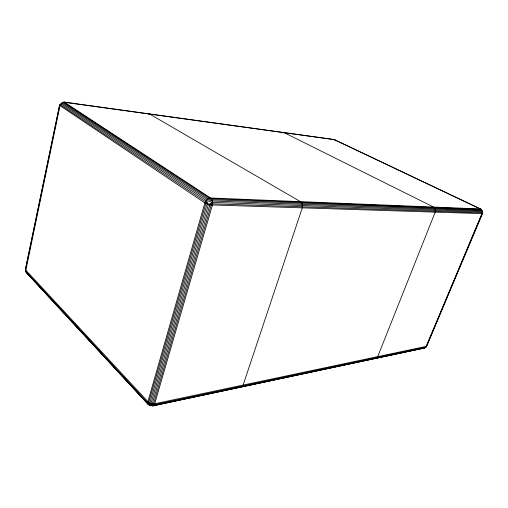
<?xml version="1.0" encoding="UTF-8"?>
<svg xmlns="http://www.w3.org/2000/svg" width="508" height="508" viewBox="0 0 508 508"><rect width="100%" height="100%" fill="white"/><g stroke="black" fill="none" stroke-linecap="round" stroke-linejoin="round"><path stroke-width="0.76" d="M481.349 210.661L480.911 209.086L333.896 139.49L64.186 102.083L61.703 103.099L59.506 105.289L25.4 269.329L25.864 271.99L148.895 404.92L153.041 405.854L424.605 347.986L426.625 346.297L426.523 345.243M25.654 268.935L25.667 271.151L147.695 402.793L152.254 403.796L154.686 403.746L426.625 346.297L482.6 213.519L482.403 211.842L481.806 210.109L212.026 199.739L208.274 198.584L62.649 102.552L64.186 102.083L210.598 197.987L212.465 200.997L212.376 205.238L154.686 403.746L153.721 405.447L153.041 405.854L148.228 404.438L25.864 271.99M25.667 271.151L59.944 105.867L60.897 103.873L206.172 200.393L212.681 202.394L482.403 211.842L482.473 213.646L209.81 204.883L204.864 202.927L59.506 105.289L60.3 104.813L205.391 201.613L208.413 204.508L212.649 203.841L482.365 212.782L482.473 213.646M61.455 103.981L59.728 105.112L25.425 269.773L148.692 402.45L154.28 404.73L425.831 347.148L426.809 346.024M206.172 200.393L204.864 202.927L147.86 401.739L147.815 403.714L150.971 403.517L208.413 204.508L206.172 200.393L208.274 198.584L210.598 197.987L480.492 208.953L481.806 210.109L480.492 208.953M426.777 345.669L482.365 212.782L425.831 347.148L426.777 345.669L425.272 347.669L153.721 405.447L147.815 403.714M59.576 105.55L60.23 105.016M208.413 204.508L212.681 202.394M375.996 358.343L377.666 356.705L435.191 212.211L435.293 209.201L433.508 207.042L284.226 132.69L282.442 132.848M59.728 105.112L60.966 104.597M63.094 102.578L61.703 103.099L207.156 199.358L212.465 200.997L482.213 210.928L481.355 209.969M375.241 358.438L152.292 405.917L150.8 405.041M376.015 358.273L424.605 347.986M353.581 362.718L355.13 362.388M379.876 357.13L381.419 356.8M382.962 356.476L386.048 355.816M403.809 352.044L405.352 351.714M406.895 351.39L409.988 350.73M148.495 113.938L149.65 114.04L300.444 201.638L302.33 204.305L302.228 208.051L243.116 385.089L242.119 386.639L239.865 386.874M64.719 102.273L63.678 102.273L209.448 198.114L211.385 198.711L481.222 209.436M63.633 102.184L334.474 139.656L481.203 209.429M423.113 347.942L423.869 348.082M149.777 405.124L148.895 404.92L140.843 396.215M334.943 139.821L333.286 139.535L334.639 139.96M150.971 403.517L153.721 405.447M26.308 272.694L26.968 273.215M27.508 273.799L45.231 292.945M46.304 294.107L64.033 313.252M65.64 314.992L82.829 333.559M84.442 335.299L102.165 354.444M103.245 355.606L120.968 374.752M122.041 375.914L139.763 395.059M335.312 140.17L335.559 140.678M205.848 203.498L148.692 402.45L147.695 402.793L149.752 403.06L207.061 204.032L205.391 201.613L205.848 203.498M209.81 204.883L152.254 403.796L154.28 404.73L153.524 403.873L211.163 205.13L212.649 203.841L209.81 204.883"/></g></svg>
